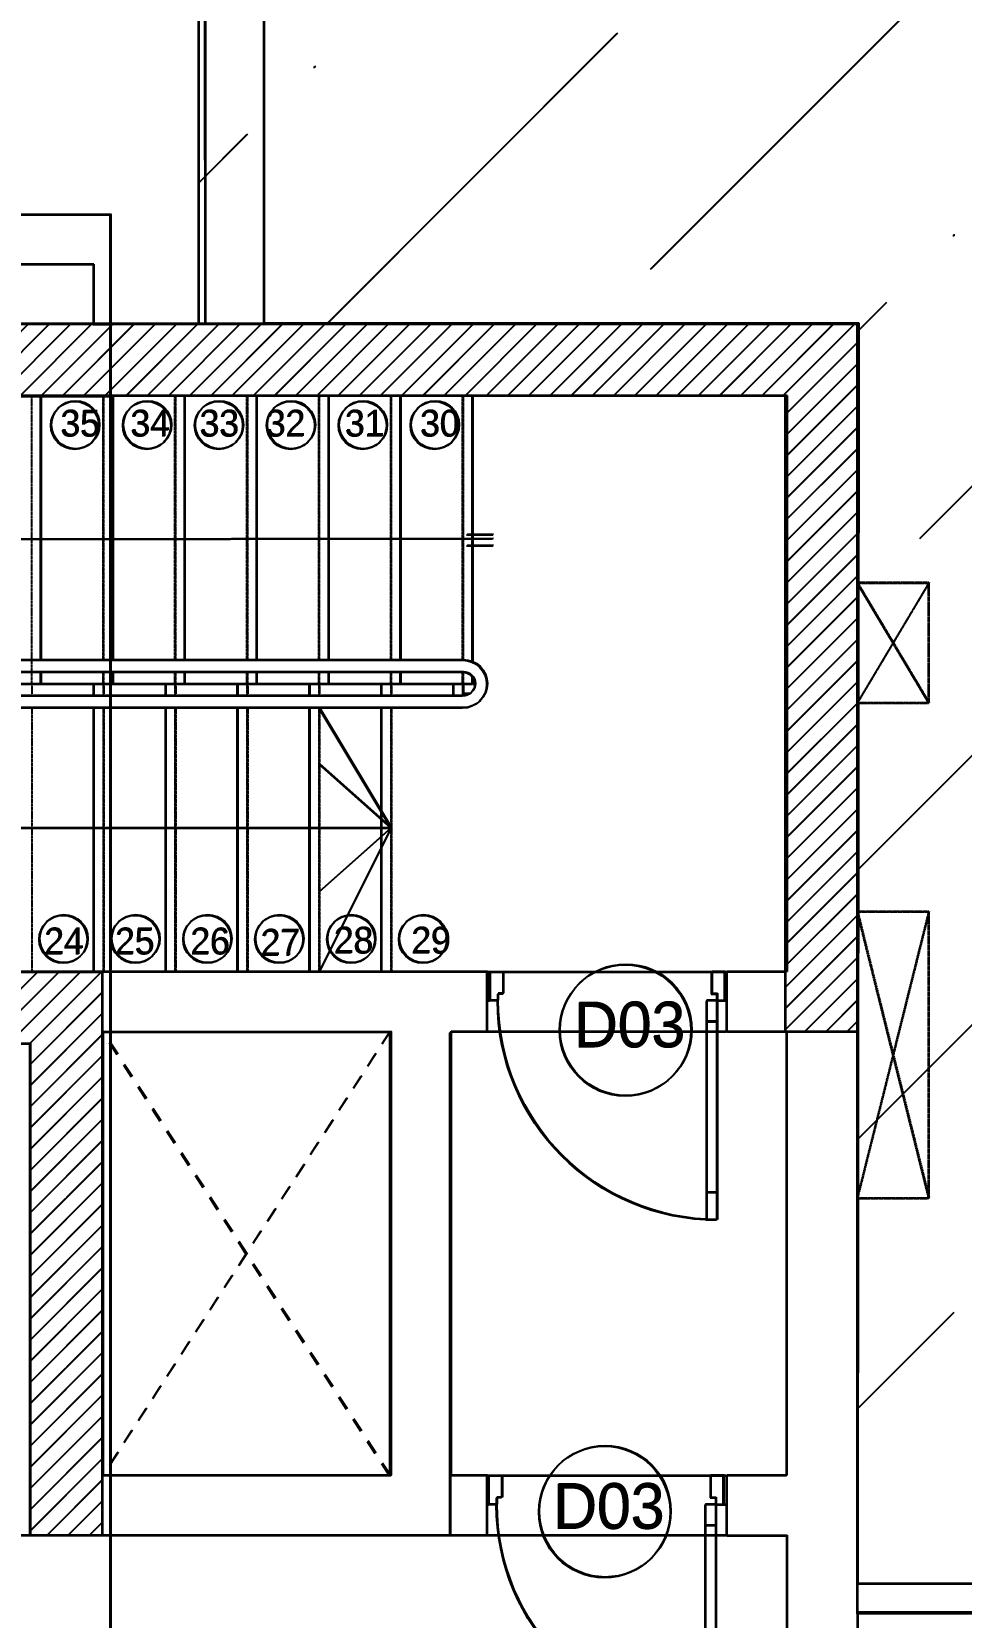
# Model space of a CAD drawing. Header units: inches. Extents: x 4821 to 127877, y 58012 to 433683.
# Drawn here: x 37181 to 41059, y 226845 to 233454 of the extents above; entities that cross this region are included whole.
import ezdxf
from ezdxf.enums import TextEntityAlignment as Align
from ezdxf.xclip import XClip

# ---------------------------------------------------------------- set-up
doc = ezdxf.new("R2010")
doc.units = ezdxf.units.IN
doc.header["$MEASUREMENT"] = 0
doc.header["$XCLIPFRAME"] = 2
for name, pattern in [('DLINE', [0.55, 0.3, -0.25]), ('ducT FIRST$0$New Plans (8)$0$HIDDEN', [0.375, 0.25, -0.125]), ('HIDDEN', [9.525, 6.35, -3.175])]:
    doc.linetypes.add(name, pattern=pattern)
for name, color, linetype in [('A-ANNO-TARB', 161, 'Continuous'), ('A-DETL', 1, 'Continuous'), ('A-DOOR', 170, 'Continuous'), ('A-FLOR-STRS-DASH', 21, 'DLINE'), ('A-HND', 40, 'Continuous'), ('A-LIN-20', 20, 'Continuous'), ('A-STP', 11, 'Continuous'), ('A-STP-HID', 191, 'HIDDEN'), ('A-TXT-25', 1, 'Continuous'), ('A-TXT-30', 2, 'Continuous'), ('A-WAL-CMU', 7, 'Continuous'), ('A-WALL', 53, 'Continuous'), ('COL GROUND$0$Cloums$0$A-COL-HAT', 8, 'Continuous'), ('COL GROUND$0$Cloums$0$A-COL-RFC', 210, 'Continuous'), ('ducT FIRST$0$New Plans (8)$0$A-FLOR-OVHD', 8, 'ducT FIRST$0$New Plans (8)$0$HIDDEN')]:
    doc.layers.add(name, color=color, linetype=linetype)
doc.styles.add('Arial', font='arial.ttf')
doc.styles.add('Xarab', font='xarab.shx')

# ---------------------------------------------------------------- blocks, each defined once
blk = doc.blocks.new('A$C6547055E')
for p, q in [((-547.5, 490.7), (-557.5, 490.7)), ((-547.5, 370.7), (-547.5, 490.7)), ((-547.5, 490.7), (-492.5, 490.7)), ((-492.5, 490.7), (-492.5, 399.3)), ((377.5, 490.7), (377.5, 399.3)), ((432.5, 490.7), (377.5, 490.7)), ((432.5, 370.7), (432.5, 490.7)), ((442.5, 490.7), (432.5, 490.7)), ((-514.5, 399.3), (-514.5, 370.7)), ((-492.5, 399.3), (-514.5, 399.3)), ((377.5, 399.3), (399.5, 399.3)), ((399.5, 399.3), (399.5, 370.7)), ((-547.5, 370.7), (-557.5, 370.7)), ((-514.5, 370.7), (-547.5, 370.7)), ((-514.5, 370.7), (-470.5, 370.7)), ((-514.5, 370.7), (-514.5, -543.3)), ((-470.5, 370.7), (-470.5, -543.3)), ((399.5, 370.7), (432.5, 370.7)), ((442.5, 370.7), (432.5, 370.7)), ((-514.5, 282.7), (-470.5, 282.7)), ((-514.5, -428.9), (-470.5, -428.9)), ((-514.5, -543.3), (-470.5, -543.3))]:
    blk.add_line(p, q)
blk.add_arc((-514.5, 370.7), 914, 270, 0)
blk = doc.blocks.new('COL GROUND')
at = {"layer": 'COL GROUND$0$Cloums$0$A-COL-HAT'}
h = blk.add_hatch(dxfattribs=at)
h.set_pattern_fill('ANSI31', color=256, scale=500)
h.set_pattern_definition([(45, (-66684.064, -49806.79), (-44.19417, 44.19417), [])])
h.paths.add_polyline_path([(-53697.7, -21674.9), (-53697.7, -19624.9), (-57497.7, -19624.9), (-57497.7, -21674.9), (-57797.7, -21674.9), (-57797.7, -21668.8), (-57795.6, -16624.9), (-50247.7, -16624.9), (-50247.7, -19574.9), (-50547.7, -19574.9), (-50547.7, -16924.9), (-57495.5, -16924.9), (-57497.7, -19324.9), (-53397.7, -19324.9), (-53397.7, -21674.9)])
at = {"layer": 'COL GROUND$0$Cloums$0$A-COL-RFC', "linetype": 'Continuous', "elevation": 0}
blk.add_lwpolyline([(-57797.7, -21674.9), (-57797.7, -16625), (-57503.6, -16624.9), (-50247.7, -16624.9), (-50247.7, -19574.9), (-50547.7, -19574.9), (-50547.7, -16924.9), (-57497.7, -16924.9), (-57497.7, -19324.9), (-53397.7, -19324.9), (-53397.7, -21674.9), (-53697.7, -21674.9), (-53697.7, -19624.9), (-57497.7, -19624.9), (-57497.7, -21674.9), (-57797.7, -21674.9)], dxfattribs=at)
blk = doc.blocks.new('duct grrr')
at = {"layer": 'A-FLOR-STRS-DASH', "ltscale": 200}
for p, q in [((1147802.2, -1615280.6), (1146604.8, -1617130.6)), ((1147802.2, -1617130.6), (1146604.8, -1615280.6))]:
    blk.add_line(p, q, dxfattribs=at)
at = {"layer": 'A-WALL'}
blk.add_lwpolyline([(1147802.2, -1617130.6), (1146604.8, -1617130.6), (1146604.8, -1615280.6), (1147802.2, -1615280.6)], close=True, dxfattribs=at)
blk.add_lwpolyline([(1148052.2, -1615283), (1148052.2, -1617380.6), (1146604.8, -1617380.6)], dxfattribs=at)
at = {"layer": 'ducT FIRST$0$New Plans (8)$0$A-FLOR-OVHD'}
for points in [[(1150049.7, -1613410.2), (1149751.2, -1613410.2), (1149751.2, -1613910.2), (1150049.7, -1613910.2)], [(1150049.7, -1614780.5), (1149751.2, -1614780.5), (1149751.2, -1615974.7), (1150049.7, -1615974.7)]]:
    blk.add_lwpolyline(points, close=True, dxfattribs=at)
for points in [[(1149751.2, -1613410.2), (1150049.7, -1613910.2)], [(1150049.7, -1613410.2), (1149751.2, -1613910.2)], [(1150049.7, -1614780.5), (1149751.2, -1615974.7)], [(1149751.2, -1614780.5), (1150049.7, -1615974.7)]]:
    blk.add_lwpolyline(points, dxfattribs=at)
blk = doc.blocks.new('ATTRIBUTE')
at = {"layer": 'A-ANNO-TARB'}
blk.add_circle((1172280.6, -1531837.2), 274, dxfattribs=at)
at = {"layer": 'A-TXT-30', "ltscale": 0.05, "style": 'Arial', "width": 0.958863}
blk.add_attdef('S01', text='', height=188.8, dxfattribs=at).set_placement((1172297.4, -1531908.2), align=Align.CENTER)
blk = doc.blocks.new('FIRST SLAB EDGE')
at = {"layer": 'A-WAL-CMU'}
for p, q in [((1196306.4, -1721188.6, 0), (1196806.4, -1721188.6, 0)), ((1196306.4, -1721188.6), (1196306.4, -1721438.6)), ((1195942.3, -1721438.6, 0), (1196306.4, -1721438.6, 0)), ((1195572.3, -1721738.6), (1198806.4, -1721738.6))]:
    blk.add_line(p, q, dxfattribs=at)

msp = doc.modelspace()

# ---------------------------------------------------------------- hatches: boundary and pattern name
at = {"layer": 'A-WALL'}
h = msp.add_hatch(dxfattribs=at)
h.set_pattern_fill('ANSI36', color=1, scale=250)
h.set_pattern_definition([(45, (-580016.05, -269449.1), (420.9495, 1543.4815), [1984.375, -396.875, 0, -396.875])])
h.paths.add_polyline_path([(46026.2, 241859.3), (37877, 241859.3), (37876.8, 232234.3), (40623.9, 232234.3), (40624.1, 226859.7), (46026.2, 226859.7)])
h = msp.add_hatch(dxfattribs=at)
h.set_pattern_fill('ANSI36', color=1, scale=250)
h.set_pattern_definition([(45, (-580012.65, -269446.1), (420.9495, 1543.4815), [1984.375, -396.875, 0, -396.875])])
h.paths.add_polyline_path([(46029.6, 241862.3), (37880.4, 241862.3), (37880.2, 232237.3), (40627.3, 232237.3), (40627.5, 226862.7), (46029.6, 226862.7)])
h = msp.add_hatch(dxfattribs=at)
h.set_pattern_fill('ANSI36', color=5, scale=250)
h.set_pattern_definition([(45, (-579078.7, -263472.74), (420.9495, 1543.4815), [1984.375, -396.875, 0, -396.875])])
h.paths.add_polyline_path([(46026.2, 226859.7), (40624.1, 226859.7), (40623.9, 223412.4), (37894.3, 223448), (37894.5, 211895.6), (46026.2, 211860)])
h = msp.add_hatch(dxfattribs=at)
h.set_pattern_fill('ANSI36', color=5, scale=250)
h.set_pattern_definition([(45, (-579075.3, -263469.76), (420.9495, 1543.4815), [1984.375, -396.875, 0, -396.875])])
h.paths.add_polyline_path([(46029.6, 226862.7), (40627.5, 226862.7), (40627.3, 223415.4), (37897.7, 223451), (37897.9, 211898.6), (46029.6, 211863)])

# ---------------------------------------------------------------- linework, layer by layer
at = {"layer": 'A-DETL'}
for p, q in [((38994.9, 231357.1), (39104.9, 231357.1)), ((38994.9, 231311.6), (39104.9, 231311.6)), ((38998.3, 231360.1), (39108.3, 231360.1)), ((38998.3, 231314.6), (39108.3, 231314.6))]:
    msp.add_line(p, q, dxfattribs=at)
for points in [[(35718.9, 231334.4), (34139, 231334.4), (34139, 230134.4), (38678.9, 230134.4)], [(35722.3, 231337.3), (34142.4, 231337.3), (34142.4, 230137.3), (38682.3, 230137.3)], [(39103.6, 231339), (35822.6, 231334.4)], [(39107, 231342), (35826, 231337.3)], [(38378.9, 230634.4), (38678.9, 230134.4), (38378.9, 229534.4)], [(38382.3, 230637.3), (38682.3, 230137.3), (38382.3, 229537.3)], [(38378.9, 230401.4), (38678.9, 230134.4), (38378.9, 229867.3)], [(38382.3, 230404.4), (38682.3, 230137.3), (38382.3, 229870.3)]]:
    msp.add_lwpolyline(points, dxfattribs=at)
at = {"layer": 'A-DOOR'}
for p, q in [((39076.1, 229534.4), (40076.1, 229534.4)), ((39079.5, 229537.3), (40079.5, 229537.3)), ((40076.1, 229284.4), (39076.1, 229284.4)), ((40079.5, 229287.3), (39079.5, 229287.3)), ((39076.1, 227434.4), (40076.1, 227434.4)), ((39079.5, 227437.3), (40079.5, 227437.3)), ((40076.1, 227184.4), (39076.1, 227184.4)), ((40079.5, 227187.3), (39079.5, 227187.3))]:
    msp.add_line(p, q, dxfattribs=at)
at = {"layer": 'A-HND', "ltscale": 0.2}
for points in [[(35953.3, 230834.4), (38978.9, 230834.4, -1), (38978.9, 230634.4), (34738.9, 230634.4, -1), (34738.9, 230834.4), (35912.5, 230834.4)], [(35956.7, 230837.3), (38982.3, 230837.3, -1), (38982.3, 230637.3), (34742.3, 230637.3, -1), (34742.3, 230837.3), (35915.9, 230837.3)], [(35953.3, 230784.4), (38978.9, 230784.4, -1), (38978.9, 230684.4), (34738.9, 230684.4, -1), (34738.9, 230784.4), (35912.5, 230784.4)], [(35956.7, 230787.3), (38982.3, 230787.3, -1), (38982.3, 230687.3), (34742.3, 230687.3, -1), (34742.3, 230787.3), (35915.9, 230787.3)]]:
    msp.add_lwpolyline(points, format="xyb", dxfattribs=at)
at = {"layer": 'A-LIN-20', "color": 1}
for centre in [(37361.2, 231812.9), (37364.6, 231815.9), (37661.2, 231812.9), (37664.6, 231815.9), (37961.2, 231812.9), (37964.6, 231815.9), (38261.2, 231812.9), (38264.6, 231815.9), (38561.2, 231812.9), (38564.6, 231815.9), (38861.2, 231812.9), (38864.6, 231815.9), (37312.6, 229671), (37316, 229674), (37612.6, 229671), (37616, 229674), (37912.6, 229671), (37916, 229674), (38212.6, 229671), (38216, 229674), (38512.6, 229671), (38516, 229674), (38812.6, 229671), (38816, 229674)]:
    msp.add_circle(centre, 100, dxfattribs=at)
at = {"layer": 'A-STP', "ltscale": 0.2}
for p, q in [((37218.9, 230834.4), (37218.9, 231934.4)), ((37222.3, 230837.3), (37222.3, 231937.3)), ((37518.9, 230834.4), (37518.9, 231934.4)), ((37522.3, 230837.3), (37522.3, 231937.3)), ((37818.9, 230834.4), (37818.9, 231934.4)), ((37822.3, 230837.3), (37822.3, 231937.3)), ((38118.9, 230834.4), (38118.9, 231934.4)), ((38122.3, 230837.3), (38122.3, 231937.3)), ((38418.9, 230834.4), (38418.9, 231934.4)), ((38422.3, 230837.3), (38422.3, 231937.3)), ((38718.9, 230834.4), (38718.9, 231934.4)), ((38722.3, 230837.3), (38722.3, 231937.3)), ((39018.9, 230826), (39018.9, 231934.4)), ((39022.3, 230829), (39022.3, 231937.3)), ((37218.9, 230734.4), (37218.9, 230784.4)), ((37222.3, 230737.3), (37222.3, 230787.3)), ((37518.9, 230734.4), (37518.9, 230784.4)), ((37522.3, 230737.3), (37522.3, 230787.3)), ((37818.9, 230734.4), (37818.9, 230784.4)), ((37822.3, 230737.3), (37822.3, 230787.3)), ((38118.9, 230734.4), (38118.9, 230784.4)), ((38122.3, 230737.3), (38122.3, 230787.3)), ((38418.9, 230734.4), (38418.9, 230784.4)), ((38422.3, 230737.3), (38422.3, 230787.3)), ((38718.9, 230734.4), (38718.9, 230784.4)), ((38722.3, 230737.3), (38722.3, 230787.3)), ((34778.9, 230734.4), (39018.9, 230734.4)), ((34782.3, 230737.3), (39022.3, 230737.3)), ((37438.9, 230684.4), (37438.9, 230734.4)), ((37442.3, 230687.3), (37442.3, 230737.3)), ((37738.9, 230684.4), (37738.9, 230734.4)), ((37738.9, 230684.4), (37738.9, 230734.4)), ((37742.3, 230687.3), (37742.3, 230737.3)), ((37742.3, 230687.3), (37742.3, 230737.3)), ((38038.9, 230684.4), (38038.9, 230734.4)), ((38042.3, 230687.3), (38042.3, 230737.3)), ((38338.9, 230684.4), (38338.9, 230734.4)), ((38342.3, 230687.3), (38342.3, 230737.3)), ((38638.9, 230684.4), (38638.9, 230734.4)), ((38642.3, 230687.3), (38642.3, 230737.3)), ((38938.9, 230684.4), (38938.9, 230734.4)), ((38942.3, 230687.3), (38942.3, 230737.3)), ((39018.9, 230734.4), (39018.9, 230764.4)), ((39022.3, 230737.3), (39022.3, 230767.3)), ((37438.9, 229534.4), (37438.9, 230634.4)), ((37442.3, 229537.3), (37442.3, 230637.3)), ((37738.9, 229534.4), (37738.9, 230634.4)), ((37742.3, 229537.3), (37742.3, 230637.3)), ((38038.9, 229534.4), (38038.9, 230634.4)), ((38042.3, 229537.3), (38042.3, 230637.3)), ((38338.9, 229534.4), (38338.9, 230634.4)), ((38342.3, 229537.3), (38342.3, 230637.3)), ((38638.9, 229534.4), (38638.9, 230634.4)), ((38642.3, 229537.3), (38642.3, 230637.3))]:
    msp.add_line(p, q, dxfattribs=at)
for points in [[(38978.9, 230734.4), (38978.9, 230694.4), (39008.9, 230694.4)], [(38982.3, 230737.3), (38982.3, 230697.3), (39012.3, 230697.3)]]:
    msp.add_lwpolyline(points, dxfattribs=at)
at = {"layer": 'A-STP-HID', "ltscale": 0.2}
for p, q in [((37182.3, 230737.3), (37182.3, 231937.3)), ((37478.9, 230834.4), (37478.9, 231934.4)), ((37482.3, 230837.3), (37482.3, 231937.3)), ((37778.9, 230834.4), (37778.9, 231934.4)), ((37782.3, 230837.3), (37782.3, 231937.3)), ((38078.9, 230834.4), (38078.9, 231934.4)), ((38082.3, 230837.3), (38082.3, 231937.3)), ((38378.9, 230834.4), (38378.9, 231934.4)), ((38382.3, 230837.3), (38382.3, 231937.3)), ((38678.9, 230834.4), (38678.9, 231934.4)), ((38682.3, 230837.3), (38682.3, 231937.3)), ((38978.9, 230834.4), (38978.9, 231934.4)), ((38982.3, 230837.3), (38982.3, 231937.3)), ((37478.9, 230734.4), (37478.9, 230784.4)), ((37482.3, 230737.3), (37482.3, 230787.3)), ((37778.9, 230734.4), (37778.9, 230784.4)), ((37782.3, 230737.3), (37782.3, 230787.3)), ((38078.9, 230734.4), (38078.9, 230784.4)), ((38082.3, 230737.3), (38082.3, 230787.3)), ((38378.9, 230734.4), (38378.9, 230784.4)), ((38382.3, 230737.3), (38382.3, 230787.3)), ((38678.9, 230734.4), (38678.9, 230784.4)), ((38682.3, 230737.3), (38682.3, 230787.3)), ((38978.9, 230734.4), (38978.9, 230784.4)), ((38982.3, 230737.3), (38982.3, 230787.3)), ((37182.3, 230737.3), (37182.3, 230687.3)), ((37478.9, 230734.4), (37478.9, 230684.4)), ((37482.3, 230737.3), (37482.3, 230687.3)), ((37778.9, 230734.4), (37778.9, 230684.4)), ((37778.9, 230734.4), (37778.9, 230684.4)), ((37782.3, 230737.3), (37782.3, 230687.3)), ((37782.3, 230737.3), (37782.3, 230687.3)), ((38078.9, 230734.4), (38078.9, 230684.4)), ((38082.3, 230737.3), (38082.3, 230687.3)), ((38378.9, 230734.4), (38378.9, 230684.4)), ((38382.3, 230737.3), (38382.3, 230687.3)), ((38678.9, 230734.4), (38678.9, 230684.4)), ((38682.3, 230737.3), (38682.3, 230687.3)), ((38978.9, 230734.4), (38978.9, 230684.4)), ((38982.3, 230737.3), (38982.3, 230687.3)), ((39018.9, 230734.4), (39028.9, 230734.4)), ((39022.3, 230737.3), (39032.3, 230737.3)), ((37182.3, 230637.3), (37182.3, 229537.3)), ((37478.9, 230634.4), (37478.9, 229534.4)), ((37482.3, 230637.3), (37482.3, 229537.3)), ((37778.9, 230634.4), (37778.9, 229534.4)), ((37782.3, 230637.3), (37782.3, 229537.3)), ((38078.9, 230634.4), (38078.9, 229534.4)), ((38082.3, 230637.3), (38082.3, 229537.3)), ((38378.9, 230634.4), (38378.9, 229534.4)), ((38382.3, 230637.3), (38382.3, 229537.3)), ((38678.9, 230634.4), (38678.9, 229534.4)), ((38682.3, 230637.3), (38682.3, 229537.3))]:
    msp.add_line(p, q, dxfattribs=at)
at = {"layer": 'A-WAL-CMU'}
for p, q in [((37906.1, 234279.8), (37906.4, 232237.2)), ((37902.7, 234276.8), (37903, 232234.2)), ((37903, 232234.2), (33074.5, 232234.2)), ((37906.4, 232237.2), (33077.9, 232237.2)), ((40630.1, 232236.5), (38147.7, 232236.5)), ((40633.5, 232239.5), (38151.1, 232239.5)), ((40625, 226984.3), (40630.1, 232236.5)), ((40628.4, 226987.3), (40633.5, 232239.5)), ((40329.4, 231934.4), (33374.7, 231934.4)), ((40332.8, 231937.3), (33378.1, 231937.3)), ((40329.4, 231934.4), (40329.4, 229534.4)), ((40332.8, 231937.3), (40332.8, 229537.3)), ((39079.4, 229284.4), (39079.4, 229534.4)), ((39082.8, 229287.3), (39082.8, 229537.3)), ((40079.4, 229284.4), (40079.4, 229534.4)), ((40082.8, 229287.3), (40082.8, 229537.3)), ((38927.6, 229284.4), (38927.6, 227434.4)), ((38931, 229287.3), (38931, 227437.3)), ((39079.4, 227434.4), (38927.6, 227434.4)), ((39082.8, 227437.3), (38931, 227437.3)), ((39079.4, 227184.4), (39079.4, 227434.4)), ((39082.8, 227187.3), (39082.8, 227437.3)), ((40079.4, 227184.4), (40079.4, 227434.4)), ((40082.8, 227187.3), (40082.8, 227437.3)), ((39079.4, 227184.4), (36677.3, 227184.3)), ((39082.8, 227187.3), (36680.7, 227187.3)), ((40079.4, 227184.4), (40329.4, 227184.4)), ((40082.8, 227187.3), (40332.8, 227187.3)), ((40329.4, 227184.4), (40329.4, 224134.4)), ((40332.8, 227187.3), (40332.8, 224137.4)), ((40625, 226984.3), (45787, 226984.3)), ((40628.4, 226987.3), (45790.4, 226987.3))]:
    msp.add_line(p, q, dxfattribs=at)
for points in [[(37906.1, 234279.8), (38151.1, 234279.8), (38151.1, 232239.5)], [(37902.7, 234276.8), (38147.7, 234276.8), (38147.7, 232236.5)], [(39079.4, 229534.4), (33374.7, 229534.4), (33374.7, 231934.4)], [(39082.8, 229537.3), (33378.1, 229537.3), (33378.1, 231937.3)], [(40329.4, 229534.4), (40079.4, 229534.4)], [(40332.8, 229537.3), (40082.8, 229537.3)], [(37477.2, 227434.4), (37477.1, 229284.4), (38677.6, 229284.4), (38677.6, 227434.4), (37477.3, 227434.4)], [(37480.6, 227437.3), (37480.5, 229287.3), (38681, 229287.3), (38681, 227437.3), (37480.7, 227437.3)], [(39079.4, 229284.4), (38927.6, 229284.4)], [(39082.8, 229287.3), (38931, 229287.3)], [(40329.4, 229284.4), (40079.4, 229284.4)], [(40332.8, 229287.3), (40082.8, 229287.3)], [(40329.4, 227434.4), (40329.4, 229283.8)], [(40332.8, 227437.3), (40332.8, 229286.8)], [(40329.4, 227434.4), (40079.4, 227434.4)], [(40332.8, 227437.3), (40082.8, 227437.3)]]:
    msp.add_lwpolyline(points, dxfattribs=at)
at = {"layer": 'A-WALL', "color": 1}
for points in [[(46026.2, 226859.7), (40624.1, 226859.7), (40623.9, 232234.3), (37876.8, 232234.3), (37877, 241859.3), (46026.2, 241859.3), (46026.2, 226859.7)], [(46026.2, 226859.7), (40624.1, 226859.7), (40623.9, 232234.3), (37876.8, 232234.3), (37877, 241859.3), (46026.2, 241859.3), (46026.2, 226859.7)], [(46029.6, 226862.7), (40627.5, 226862.7), (40627.3, 232237.3), (37880.2, 232237.3), (37880.4, 241862.3), (46029.6, 241862.3), (46029.6, 226862.7)], [(46029.6, 226862.7), (40627.5, 226862.7), (40627.3, 232237.3), (37880.2, 232237.3), (37880.4, 241862.3), (46029.6, 241862.3), (46029.6, 226862.7)], [(46026.2, 226863.8), (40624.1, 226863.8), (40623.9, 223416.6), (37894.3, 223452.1), (37894.5, 211899.7), (46026.2, 211864.2), (46026.2, 226863.8)], [(46026.2, 226863.8), (40624.1, 226863.8), (40623.9, 223416.6), (37894.3, 223452.1), (37894.5, 211899.7), (46026.2, 211864.2), (46026.2, 226863.8)], [(46029.6, 226866.8), (40627.5, 226866.8), (40627.3, 223419.6), (37897.7, 223455.1), (37897.9, 211902.7), (46029.6, 211867.2), (46029.6, 226866.8)], [(46029.6, 226866.8), (40627.5, 226866.8), (40627.3, 223419.6), (37897.7, 223455.1), (37897.9, 211902.7), (46029.6, 211867.2), (46029.6, 226866.8)]]:
    msp.add_lwpolyline(points, dxfattribs=at)

# ---------------------------------------------------------------- block references
at = {"layer": 'A-DOOR', "xscale": -1}
for p in [(39523.7, 229043.7), (39527.1, 229046.7), (39518.7, 226943.7), (39522.1, 226946.7)]:
    msp.add_blockref('A$C6547055E', p, dxfattribs=at)
at = {"layer": 'A-DOOR'}
for p in [(-1132623.6, 1761128.3), (-1132620.2, 1761131.3), (-1132710.2, 1759121.5), (-1132706.8, 1759124.4)]:
    msp.add_blockref('ATTRIBUTE', p, dxfattribs=at).add_auto_attribs({'S01': 'D03'})
at = {"layer": 'A-WAL-CMU'}
for name, p in [('COL GROUND', (90871.7, 248859.3, 0)), ('COL GROUND', (90875.1, 248862.2, 0)), ('duct grrr', (-1109127.9, 1844565)), ('duct grrr', (-1109124.5, 1844568))]:
    msp.add_blockref(name, p, dxfattribs=at)
ref = msp.add_blockref('FIRST SLAB EDGE', (1233747.6, 1953673.5), dxfattribs=dict(at, xscale=-1))
XClip(ref).set_block_clipping_path([(1196236.1121028436, -1729554.8924368375), (1201281.1159926755, -1720979.7328682605)])
ref = msp.add_blockref('FIRST SLAB EDGE', (1233744.2, 1953670.5), dxfattribs=dict(at, xscale=-1))
XClip(ref).set_block_clipping_path([(1196236.1121028436, -1729554.8924368375), (1201281.1159926755, -1720979.7328682605)])

# ---------------------------------------------------------------- texts
at = {"layer": 'A-TXT-25', "color": 2, "style": 'Xarab'}
for s, p in [('35', (37300.3, 231766)), ('35', (37303.7, 231769)), ('34', (37592.1, 231766)), ('34', (37595.5, 231769)), ('33', (37880.7, 231766)), ('33', (37884.1, 231769)), ('32', (38157, 231766)), ('32', (38160.4, 231769)), ('31', (38486.9, 231766)), ('31', (38490.3, 231769)), ('30', (38800.3, 231766)), ('30', (38803.7, 231769)), ('24', (37236, 229610.5)), ('25', (37531.5, 229610.5)), ('26', (37845.6, 229610.5)), ('28', (38440.7, 229611.2)), ('28', (38444.1, 229614.2)), ('29', (38763.8, 229611.2)), ('29', (38767.2, 229614.2)), ('24', (37232.6, 229607.5)), ('25', (37528.1, 229607.5)), ('26', (37842.2, 229607.5)), ('27', (38135, 229602.1)), ('27', (38138.4, 229605.1))]:
    msp.add_text(s, height=110, dxfattribs=at).set_placement(p)

doc.saveas('drawing.dxf')
